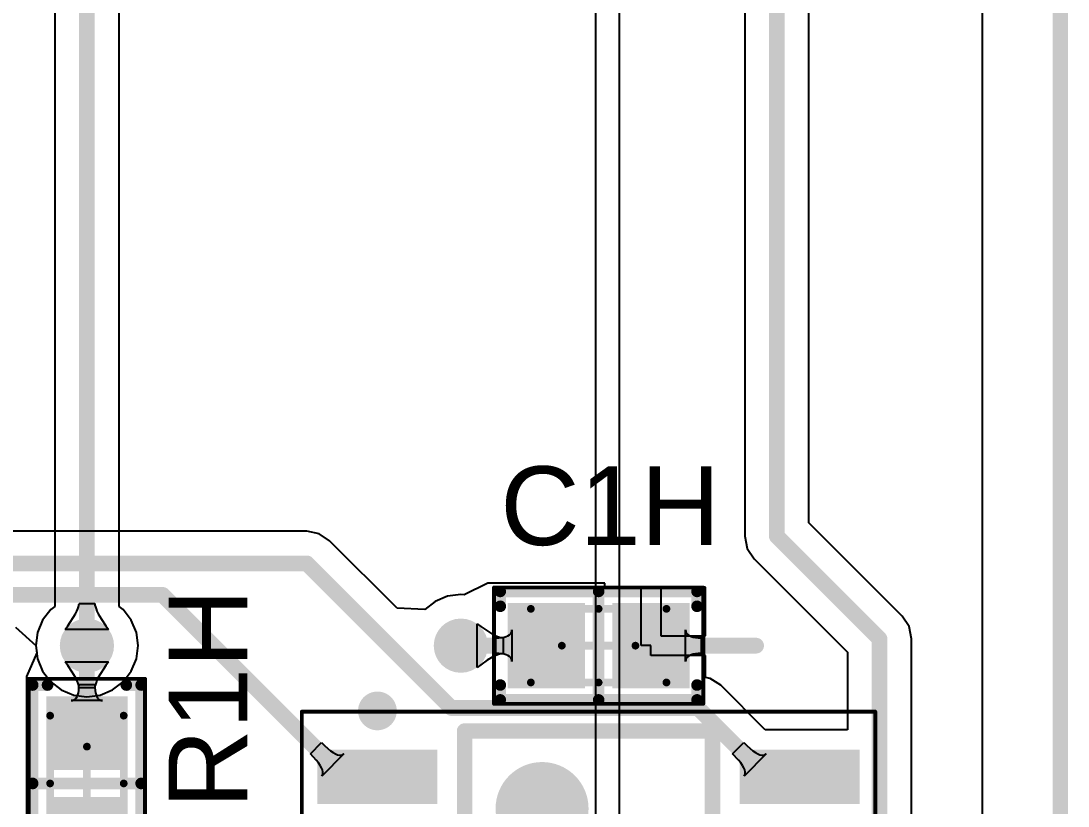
# Model space of a CAD drawing. Header units: inches. Extents: x -0.14 to 3.29, y -0.08 to 7.88.
# Drawn here: x 2.346 to 2.878, y 5.283 to 5.682 of the extents above; entities that cross this region are included whole.
import ezdxf

# ---------------------------------------------------------------- set-up
doc = ezdxf.new("R2010")
doc.units = ezdxf.units.IN
doc.header["$MEASUREMENT"] = 0
for name, color, linetype in [('Board outline', 6, 'Continuous'), ('Bottom Layer', 5, 'Continuous'), ('Top 3D Body', 56, 'Continuous'), ('Top Courtyard', 56, 'Continuous'), ('Top Layer', 1, 'Continuous'), ('Top Overlay', 2, 'Continuous'), ('Top Paste', 8, 'Continuous'), ('Top Solder', 216, 'Continuous'), ('Via Holes', 16, 'Continuous')]:
    doc.layers.add(name, color=color, linetype=linetype)
doc.styles.add('Arial', font='', dxfattribs={"height": 0.2})
doc.styles.get('Arial').set_extended_font_data('Arial')

# ---------------------------------------------------------------- blocks, each defined once
blk = doc.blocks.new('34355DA5_B1DA_47C2_A88A_ECF82120A4F7_15')
at = {"layer": 'Top Layer'}
for points in [[(-0.13583, 0.13819), (-0.13583, 0.16181), (-0.07874, 0.16181), (-0.07874, 0.13819)], [(0.07874, 0.13819), (0.07874, 0.16181), (0.13583, 0.16181), (0.13583, 0.13819)], [(-0.13583, 0.08819), (-0.13583, 0.11181), (-0.07874, 0.11181), (-0.07874, 0.08819)], [(0.07874, 0.08819), (0.07874, 0.11181), (0.13583, 0.11181), (0.13583, 0.08819)], [(-0.13583, 0.03819), (-0.13583, 0.06181), (-0.07874, 0.06181), (-0.07874, 0.03819)], [(0.07874, 0.03819), (0.07874, 0.06181), (0.13583, 0.06181), (0.13583, 0.03819)], [(-0.13583, -0.01181), (-0.13583, 0.01181), (-0.07874, 0.01181), (-0.07874, -0.01181)], [(0.07874, -0.01181), (0.07874, 0.01181), (0.13583, 0.01181), (0.13583, -0.01181)], [(-0.13583, -0.06181), (-0.13583, -0.03819), (-0.07874, -0.03819), (-0.07874, -0.06181)], [(0.07874, -0.06181), (0.07874, -0.03819), (0.13583, -0.03819), (0.13583, -0.06181)], [(-0.13583, -0.11181), (-0.13583, -0.08819), (-0.07874, -0.08819), (-0.07874, -0.11181)], [(0.07874, -0.11181), (0.07874, -0.08819), (0.13583, -0.08819), (0.13583, -0.11181)], [(-0.13583, -0.16181), (-0.13583, -0.13819), (-0.07874, -0.13819), (-0.07874, -0.16181)], [(0.07874, -0.16181), (0.07874, -0.13819), (0.13583, -0.13819), (0.13583, -0.16181)]]:
    blk.add_hatch(color=1, dxfattribs=at).paths.add_polyline_path(points)
at = {"layer": 'Top Paste'}
for points in [[(-0.13583, 0.13819), (-0.13583, 0.16181), (-0.07874, 0.16181), (-0.07874, 0.13819)], [(0.07874, 0.13819), (0.07874, 0.16181), (0.13583, 0.16181), (0.13583, 0.13819)], [(-0.13583, 0.08819), (-0.13583, 0.11181), (-0.07874, 0.11181), (-0.07874, 0.08819)], [(0.07874, 0.08819), (0.07874, 0.11181), (0.13583, 0.11181), (0.13583, 0.08819)], [(-0.13583, 0.03819), (-0.13583, 0.06181), (-0.07874, 0.06181), (-0.07874, 0.03819)], [(0.07874, 0.03819), (0.07874, 0.06181), (0.13583, 0.06181), (0.13583, 0.03819)], [(-0.13583, -0.01181), (-0.13583, 0.01181), (-0.07874, 0.01181), (-0.07874, -0.01181)], [(0.07874, -0.01181), (0.07874, 0.01181), (0.13583, 0.01181), (0.13583, -0.01181)], [(-0.13583, -0.06181), (-0.13583, -0.03819), (-0.07874, -0.03819), (-0.07874, -0.06181)], [(0.07874, -0.06181), (0.07874, -0.03819), (0.13583, -0.03819), (0.13583, -0.06181)], [(-0.13583, -0.11181), (-0.13583, -0.08819), (-0.07874, -0.08819), (-0.07874, -0.11181)], [(0.07874, -0.11181), (0.07874, -0.08819), (0.13583, -0.08819), (0.13583, -0.11181)], [(-0.13583, -0.16181), (-0.13583, -0.13819), (-0.07874, -0.13819), (-0.07874, -0.16181)], [(0.07874, -0.16181), (0.07874, -0.13819), (0.13583, -0.13819), (0.13583, -0.16181)]]:
    blk.add_hatch(color=8, dxfattribs=at).paths.add_polyline_path(points)
at = {"layer": 'Top Solder'}
for points in [[(-0.13779, 0.13622), (-0.13779, 0.16378), (-0.07677, 0.16378), (-0.07677, 0.13622)], [(0.07677, 0.13622), (0.07677, 0.16378), (0.1378, 0.16378), (0.1378, 0.13622)], [(-0.13779, 0.08622), (-0.13779, 0.11378), (-0.07677, 0.11378), (-0.07677, 0.08622)], [(0.07677, 0.08622), (0.07677, 0.11378), (0.1378, 0.11378), (0.1378, 0.08622)], [(-0.13779, 0.03622), (-0.13779, 0.06378), (-0.07677, 0.06378), (-0.07677, 0.03622)], [(0.07677, 0.03622), (0.07677, 0.06378), (0.1378, 0.06378), (0.1378, 0.03622)], [(-0.13779, -0.01378), (-0.13779, 0.01378), (-0.07677, 0.01378), (-0.07677, -0.01378)], [(0.07677, -0.01378), (0.07677, 0.01378), (0.1378, 0.01378), (0.1378, -0.01378)], [(-0.13779, -0.06378), (-0.13779, -0.03622), (-0.07677, -0.03622), (-0.07677, -0.06378)], [(0.07677, -0.06378), (0.07677, -0.03622), (0.1378, -0.03622), (0.1378, -0.06378)], [(-0.13779, -0.11378), (-0.13779, -0.08622), (-0.07677, -0.08622), (-0.07677, -0.11378)], [(0.07677, -0.11378), (0.07677, -0.08622), (0.1378, -0.08622), (0.1378, -0.11378)], [(-0.13779, -0.16378), (-0.13779, -0.13622), (-0.07677, -0.13622), (-0.07677, -0.16378)], [(0.07677, -0.16378), (0.07677, -0.13622), (0.1378, -0.13622), (0.1378, -0.16378)]]:
    blk.add_hatch(color=216, dxfattribs=at).paths.add_polyline_path(points)
at = {"layer": 'Top Courtyard'}
for points in [[(-0.14567, 0.18307, 0.00197, 0.00197, 0), (0.14567, 0.18307, 0.00197, 0.00197, 0)], [(-0.14567, -0.18307, 0.00197, 0.00197, 0), (-0.14567, 0.18307, 0.00197, 0.00197, 0)], [(0.14567, -0.18307, 0.00197, 0.00197, 0), (0.14567, 0.18307, 0.00197, 0.00197, 0)], [(0, -0.01969, 0.00394, 0.00394, 0), (0, 0.01968, 0.00394, 0.00394, 0)], [(-0.01968, 0, 0.00394, 0.00394, 0), (0.01969, 0, 0.00394, 0.00394, 0)], [(-0.14567, -0.18307, 0.00197, 0.00197, 0), (0.14567, -0.18307, 0.00197, 0.00197, 0)]]:
    blk.add_lwpolyline(points, format="xyseb", dxfattribs=at)
for points in [[(-0.14616, 0.18307, 0.000984, 0.000984, 1), (-0.14518, 0.18307, 0.000984, 0.000984, 1)], [(-0.14616, 0.18307, 0.000984, 0.000984, 1), (-0.14518, 0.18307, 0.000984, 0.000984, 1)], [(0.14518, 0.18307, 0.000984, 0.000984, 1), (0.14616, 0.18307, 0.000984, 0.000984, 1)], [(0.14518, 0.18307, 0.000984, 0.000984, 1), (0.14616, 0.18307, 0.000984, 0.000984, 1)], [(-0.00098, 0.01968, 0.00197, 0.00197, 1), (0.00098, 0.01968, 0.00197, 0.00197, 1)], [(-0.02067, 0, 0.00197, 0.00197, 1), (-0.0187, 0, 0.00197, 0.00197, 1)], [(0.0187, 0, 0.00197, 0.00197, 1), (0.02067, 0, 0.00197, 0.00197, 1)], [(-0.00098, -0.01969, 0.00197, 0.00197, 1), (0.00098, -0.01969, 0.00197, 0.00197, 1)], [(-0.14616, -0.18307, 0.000984, 0.000984, 1), (-0.14518, -0.18307, 0.000984, 0.000984, 1)], [(-0.14616, -0.18307, 0.000984, 0.000984, 1), (-0.14518, -0.18307, 0.000984, 0.000984, 1)], [(0.14518, -0.18307, 0.000984, 0.000984, 1), (0.14616, -0.18307, 0.000984, 0.000984, 1)], [(0.14518, -0.18307, 0.000984, 0.000984, 1), (0.14616, -0.18307, 0.000984, 0.000984, 1)]]:
    blk.add_lwpolyline(points, format="xyseb", close=True, dxfattribs=at)
at = {"layer": 'Top Overlay'}
for points in [[(-0.10236, 0.18346, 0.00984, 0.00984, 1), (-0.1122, 0.18346, 0.00984, 0.00984, 1)], [(-0.11467, 0.18346, 0.00492, 0.00492, 1), (-0.10974, 0.18346, 0.00492, 0.00492, 1)], [(-0.10482, 0.18346, 0.00492, 0.00492, 1), (-0.0999, 0.18346, 0.00492, 0.00492, 1)], [(-0.06496, 0.17323, 0.00394, 0.00394, 1), (-0.06102, 0.17323, 0.00394, 0.00394, 1)], [(-0.06496, 0.17323, 0.00394, 0.00394, 1), (-0.06102, 0.17323, 0.00394, 0.00394, 1)], [(0.06103, 0.17323, 0.00394, 0.00394, 1), (0.06496, 0.17323, 0.00394, 0.00394, 1)], [(0.06103, 0.17323, 0.00394, 0.00394, 1), (0.06496, 0.17323, 0.00394, 0.00394, 1)], [(-0.01181, 0.13386, 0.02362, 0.02362, 1), (-0.03543, 0.13386, 0.02362, 0.02362, 1)], [(-0.04134, 0.13386, 0.01181, 0.01181, 1), (-0.02953, 0.13386, 0.01181, 0.01181, 1)], [(-0.01772, 0.13386, 0.01181, 0.01181, 1), (-0.00591, 0.13386, 0.01181, 0.01181, 1)], [(-0.06496, -0.17323, 0.00394, 0.00394, 1), (-0.06102, -0.17323, 0.00394, 0.00394, 1)], [(-0.06496, -0.17323, 0.00394, 0.00394, 1), (-0.06102, -0.17323, 0.00394, 0.00394, 1)], [(0.06103, -0.17323, 0.00394, 0.00394, 1), (0.06496, -0.17323, 0.00394, 0.00394, 1)], [(0.06103, -0.17323, 0.00394, 0.00394, 1), (0.06496, -0.17323, 0.00394, 0.00394, 1)]]:
    blk.add_lwpolyline(points, format="xyseb", close=True, dxfattribs=at)
for points in [[(-0.06299, 0.17323, 0.00787, 0.00787, 0), (0.06299, 0.17323, 0.00787, 0.00787, 0)], [(-0.06299, -0.17323, 0.00787, 0.00787, 0), (-0.06299, 0.17323, 0.00787, 0.00787, 0)], [(0.06299, -0.17323, 0.00787, 0.00787, 0), (0.06299, 0.17323, 0.00787, 0.00787, 0)], [(-0.06299, -0.17323, 0.00787, 0.00787, 0), (0.06299, -0.17323, 0.00787, 0.00787, 0)]]:
    blk.add_lwpolyline(points, format="xyseb", dxfattribs=at)
blk = doc.blocks.new('RES_0603_1608_142')
at = {"layer": 'Top Layer'}
for points in [[(-0.04232, -0.0187), (-0.04232, 0.0187), (-0.00886, 0.0187), (-0.00886, -0.0187)], [(0.00886, -0.0187), (0.00886, 0.0187), (0.04232, 0.0187), (0.04232, -0.0187)]]:
    blk.add_hatch(color=1, dxfattribs=at).paths.add_polyline_path(points)
at = {"layer": 'Top Paste'}
for points in [[(-0.04232, -0.0187), (-0.04232, 0.0187), (-0.00886, 0.0187), (-0.00886, -0.0187)], [(0.00886, -0.0187), (0.00886, 0.0187), (0.04232, 0.0187), (0.04232, -0.0187)]]:
    blk.add_hatch(color=8, dxfattribs=at).paths.add_polyline_path(points)
at = {"layer": 'Top Solder'}
for points in [[(-0.04429, -0.02067), (-0.04429, 0.02067), (-0.00689, 0.02067), (-0.00689, -0.02067)], [(0.00689, -0.02067), (0.00689, 0.02067), (0.04429, 0.02067), (0.04429, -0.02067)]]:
    blk.add_hatch(color=216, dxfattribs=at).paths.add_polyline_path(points)
at = {"layer": 'Top 3D Body'}
for points in [[(0.03445, 0.0187, 0.00394, 0.00394, 0), (-0.03445, 0.0187, 0.00394, 0.00394, 0)], [(-0.03445, -0.0187, 0.00394, 0.00394, 0), (-0.03445, 0.0187, 0.00394, 0.00394, 0)], [(0.03445, -0.0187, 0.00394, 0.00394, 0), (0.03445, 0.0187, 0.00394, 0.00394, 0)], [(0.03445, -0.0187, 0.00394, 0.00394, 0), (-0.03445, -0.0187, 0.00394, 0.00394, 0)]]:
    blk.add_lwpolyline(points, format="xyseb", dxfattribs=at)
for points in [[(-0.03543, 0.0187, 0.00197, 0.00197, 1), (-0.03346, 0.0187, 0.00197, 0.00197, 1)], [(-0.03543, 0.0187, 0.00197, 0.00197, 1), (-0.03346, 0.0187, 0.00197, 0.00197, 1)], [(0.03347, 0.0187, 0.00197, 0.00197, 1), (0.03543, 0.0187, 0.00197, 0.00197, 1)], [(0.03347, 0.0187, 0.00197, 0.00197, 1), (0.03543, 0.0187, 0.00197, 0.00197, 1)], [(-0.03543, -0.0187, 0.00197, 0.00197, 1), (-0.03346, -0.0187, 0.00197, 0.00197, 1)], [(-0.03543, -0.0187, 0.00197, 0.00197, 1), (-0.03346, -0.0187, 0.00197, 0.00197, 1)], [(0.03347, -0.0187, 0.00197, 0.00197, 1), (0.03543, -0.0187, 0.00197, 0.00197, 1)], [(0.03347, -0.0187, 0.00197, 0.00197, 1), (0.03543, -0.0187, 0.00197, 0.00197, 1)]]:
    blk.add_lwpolyline(points, format="xyseb", close=True, dxfattribs=at)
at = {"layer": 'Top Courtyard'}
for points in [[(0.05315, 0.02953, 0.00197, 0.00197, 0), (-0.05315, 0.02953, 0.00197, 0.00197, 0)], [(-0.05315, -0.02953, 0.00197, 0.00197, 0), (-0.05315, 0.02953, 0.00197, 0.00197, 0)], [(0.05315, -0.02953, 0.00197, 0.00197, 0), (0.05315, 0.02953, 0.00197, 0.00197, 0)], [(0, -0.0187, 0.00394, 0.00394, 0), (0, 0.0187, 0.00394, 0.00394, 0)], [(0.0187, 0, 0.00394, 0.00394, 0), (-0.0187, 0, 0.00394, 0.00394, 0)], [(0.05315, -0.02953, 0.00197, 0.00197, 0), (-0.05315, -0.02953, 0.00197, 0.00197, 0)]]:
    blk.add_lwpolyline(points, format="xyseb", dxfattribs=at)
for points in [[(-0.05364, 0.02953, 0.000984, 0.000984, 1), (-0.05266, 0.02953, 0.000984, 0.000984, 1)], [(-0.05364, 0.02953, 0.000984, 0.000984, 1), (-0.05266, 0.02953, 0.000984, 0.000984, 1)], [(0.05266, 0.02953, 0.000984, 0.000984, 1), (0.05364, 0.02953, 0.000984, 0.000984, 1)], [(0.05266, 0.02953, 0.000984, 0.000984, 1), (0.05364, 0.02953, 0.000984, 0.000984, 1)], [(-0.00098, 0.0187, 0.00197, 0.00197, 1), (0.00098, 0.0187, 0.00197, 0.00197, 1)], [(-0.01968, 0, 0.00197, 0.00197, 1), (-0.01772, 0, 0.00197, 0.00197, 1)], [(0.01772, 0, 0.00197, 0.00197, 1), (0.01969, 0, 0.00197, 0.00197, 1)], [(-0.00098, -0.0187, 0.00197, 0.00197, 1), (0.00098, -0.0187, 0.00197, 0.00197, 1)], [(-0.05364, -0.02953, 0.000984, 0.000984, 1), (-0.05266, -0.02953, 0.000984, 0.000984, 1)], [(-0.05364, -0.02953, 0.000984, 0.000984, 1), (-0.05266, -0.02953, 0.000984, 0.000984, 1)], [(0.05266, -0.02953, 0.000984, 0.000984, 1), (0.05364, -0.02953, 0.000984, 0.000984, 1)], [(0.05266, -0.02953, 0.000984, 0.000984, 1), (0.05364, -0.02953, 0.000984, 0.000984, 1)]]:
    blk.add_lwpolyline(points, format="xyseb", close=True, dxfattribs=at)
at = {"layer": 'Top Overlay'}
for points in [[(0.05, 0.02756, 0.00591, 0.00591, 0), (-0.05, 0.02756, 0.00591, 0.00591, 0)], [(-0.05, 0.02, 0.00591, 0.00591, 0), (-0.05, 0.02756, 0.00591, 0.00591, 0)], [(0, -0.02756, 0.00591, 0.00591, 0), (0, 0.02756, 0.00591, 0.00591, 0)], [(0.05, 0.02, 0.00591, 0.00591, 0), (0.05, 0.02756, 0.00591, 0.00591, 0)], [(-0.05, -0.02756, 0.00591, 0.00591, 0), (-0.05, -0.02, 0.00591, 0.00591, 0)], [(0.05, -0.02756, 0.00591, 0.00591, 0), (0.05, -0.02, 0.00591, 0.00591, 0)], [(0.05, -0.02756, 0.00591, 0.00591, 0), (-0.05, -0.02756, 0.00591, 0.00591, 0)]]:
    blk.add_lwpolyline(points, format="xyseb", dxfattribs=at)
for points in [[(-0.05148, 0.02756, 0.00295, 0.00295, 1), (-0.04852, 0.02756, 0.00295, 0.00295, 1)], [(-0.05148, 0.02756, 0.00295, 0.00295, 1), (-0.04852, 0.02756, 0.00295, 0.00295, 1)], [(-0.00148, 0.02756, 0.00295, 0.00295, 1), (0.00148, 0.02756, 0.00295, 0.00295, 1)], [(0.04852, 0.02756, 0.00295, 0.00295, 1), (0.05148, 0.02756, 0.00295, 0.00295, 1)], [(0.04852, 0.02756, 0.00295, 0.00295, 1), (0.05148, 0.02756, 0.00295, 0.00295, 1)], [(-0.05148, 0.02, 0.00295, 0.00295, 1), (-0.04852, 0.02, 0.00295, 0.00295, 1)], [(0.04852, 0.02, 0.00295, 0.00295, 1), (0.05148, 0.02, 0.00295, 0.00295, 1)], [(-0.05148, -0.02, 0.00295, 0.00295, 1), (-0.04852, -0.02, 0.00295, 0.00295, 1)], [(0.04852, -0.02, 0.00295, 0.00295, 1), (0.05148, -0.02, 0.00295, 0.00295, 1)], [(-0.05148, -0.02756, 0.00295, 0.00295, 1), (-0.04852, -0.02756, 0.00295, 0.00295, 1)], [(-0.05148, -0.02756, 0.00295, 0.00295, 1), (-0.04852, -0.02756, 0.00295, 0.00295, 1)], [(-0.00148, -0.02756, 0.00295, 0.00295, 1), (0.00148, -0.02756, 0.00295, 0.00295, 1)], [(0.04852, -0.02756, 0.00295, 0.00295, 1), (0.05148, -0.02756, 0.00295, 0.00295, 1)], [(0.04852, -0.02756, 0.00295, 0.00295, 1), (0.05148, -0.02756, 0.00295, 0.00295, 1)]]:
    blk.add_lwpolyline(points, format="xyseb", close=True, dxfattribs=at)
blk = doc.blocks.new('CAP_0603_1608_230')
at = {"layer": 'Top Layer'}
for points in [[(-0.04429, -0.01968), (-0.04429, 0.01969), (-0.00886, 0.01969), (-0.00886, -0.01968)], [(0.00886, -0.01968), (0.00886, 0.01969), (0.04429, 0.01969), (0.04429, -0.01968)]]:
    blk.add_hatch(color=1, dxfattribs=at).paths.add_polyline_path(points)
at = {"layer": 'Top Paste'}
for points in [[(-0.04429, -0.01968), (-0.04429, 0.01969), (-0.00886, 0.01969), (-0.00886, -0.01968)], [(0.00886, -0.01968), (0.00886, 0.01969), (0.04429, 0.01969), (0.04429, -0.01968)]]:
    blk.add_hatch(color=8, dxfattribs=at).paths.add_polyline_path(points)
at = {"layer": 'Top Solder'}
for points in [[(-0.04626, -0.02165), (-0.04626, 0.02165), (-0.00689, 0.02165), (-0.00689, -0.02165)], [(0.00689, -0.02165), (0.00689, 0.02165), (0.04626, 0.02165), (0.04626, -0.02165)]]:
    blk.add_hatch(color=216, dxfattribs=at).paths.add_polyline_path(points)
at = {"layer": 'Top 3D Body'}
for points in [[(-0.03445, 0.0187, 0.00394, 0.00394, 0), (0.03445, 0.0187, 0.00394, 0.00394, 0)], [(-0.03445, -0.0187, 0.00394, 0.00394, 0), (-0.03445, 0.0187, 0.00394, 0.00394, 0)], [(0.03445, -0.0187, 0.00394, 0.00394, 0), (0.03445, 0.0187, 0.00394, 0.00394, 0)], [(-0.03445, -0.0187, 0.00394, 0.00394, 0), (0.03445, -0.0187, 0.00394, 0.00394, 0)]]:
    blk.add_lwpolyline(points, format="xyseb", dxfattribs=at)
for points in [[(-0.03543, 0.0187, 0.00197, 0.00197, 1), (-0.03346, 0.0187, 0.00197, 0.00197, 1)], [(-0.03543, 0.0187, 0.00197, 0.00197, 1), (-0.03346, 0.0187, 0.00197, 0.00197, 1)], [(0.03347, 0.0187, 0.00197, 0.00197, 1), (0.03543, 0.0187, 0.00197, 0.00197, 1)], [(0.03347, 0.0187, 0.00197, 0.00197, 1), (0.03543, 0.0187, 0.00197, 0.00197, 1)], [(-0.03543, -0.0187, 0.00197, 0.00197, 1), (-0.03346, -0.0187, 0.00197, 0.00197, 1)], [(-0.03543, -0.0187, 0.00197, 0.00197, 1), (-0.03346, -0.0187, 0.00197, 0.00197, 1)], [(0.03347, -0.0187, 0.00197, 0.00197, 1), (0.03543, -0.0187, 0.00197, 0.00197, 1)], [(0.03347, -0.0187, 0.00197, 0.00197, 1), (0.03543, -0.0187, 0.00197, 0.00197, 1)]]:
    blk.add_lwpolyline(points, format="xyseb", close=True, dxfattribs=at)
at = {"layer": 'Top Courtyard'}
for points in [[(-0.05315, 0.02953, 0.00197, 0.00197, 0), (0.05315, 0.02953, 0.00197, 0.00197, 0)], [(-0.05315, -0.02953, 0.00197, 0.00197, 0), (-0.05315, 0.02953, 0.00197, 0.00197, 0)], [(0.05315, -0.02953, 0.00197, 0.00197, 0), (0.05315, 0.02953, 0.00197, 0.00197, 0)], [(0, -0.0187, 0.00394, 0.00394, 0), (0, 0.0187, 0.00394, 0.00394, 0)], [(-0.0187, 0, 0.00394, 0.00394, 0), (0.0187, 0, 0.00394, 0.00394, 0)], [(-0.05315, -0.02953, 0.00197, 0.00197, 0), (0.05315, -0.02953, 0.00197, 0.00197, 0)]]:
    blk.add_lwpolyline(points, format="xyseb", dxfattribs=at)
for points in [[(-0.05364, 0.02953, 0.000984, 0.000984, 1), (-0.05266, 0.02953, 0.000984, 0.000984, 1)], [(-0.05364, 0.02953, 0.000984, 0.000984, 1), (-0.05266, 0.02953, 0.000984, 0.000984, 1)], [(0.05266, 0.02953, 0.000984, 0.000984, 1), (0.05364, 0.02953, 0.000984, 0.000984, 1)], [(0.05266, 0.02953, 0.000984, 0.000984, 1), (0.05364, 0.02953, 0.000984, 0.000984, 1)], [(-0.00098, 0.0187, 0.00197, 0.00197, 1), (0.00099, 0.0187, 0.00197, 0.00197, 1)], [(-0.01968, 0, 0.00197, 0.00197, 1), (-0.01772, 0, 0.00197, 0.00197, 1)], [(0.01772, 0, 0.00197, 0.00197, 1), (0.01969, 0, 0.00197, 0.00197, 1)], [(-0.00098, -0.0187, 0.00197, 0.00197, 1), (0.00099, -0.0187, 0.00197, 0.00197, 1)], [(-0.05364, -0.02953, 0.000984, 0.000984, 1), (-0.05266, -0.02953, 0.000984, 0.000984, 1)], [(-0.05364, -0.02953, 0.000984, 0.000984, 1), (-0.05266, -0.02953, 0.000984, 0.000984, 1)], [(0.05266, -0.02953, 0.000984, 0.000984, 1), (0.05364, -0.02953, 0.000984, 0.000984, 1)], [(0.05266, -0.02953, 0.000984, 0.000984, 1), (0.05364, -0.02953, 0.000984, 0.000984, 1)]]:
    blk.add_lwpolyline(points, format="xyseb", close=True, dxfattribs=at)
at = {"layer": 'Top Overlay'}
for points in [[(-0.05, 0.02, 0.00591, 0.00591, 0), (-0.05, 0.02756, 0.00591, 0.00591, 0)], [(-0.05, 0.02756, 0.00591, 0.00591, 0), (0.05, 0.02756, 0.00591, 0.00591, 0)], [(0, -0.02756, 0.00591, 0.00591, 0), (0, 0.02756, 0.00591, 0.00591, 0)], [(0.05, 0.02, 0.00591, 0.00591, 0), (0.05, 0.02756, 0.00591, 0.00591, 0)], [(-0.05, -0.02756, 0.00591, 0.00591, 0), (-0.05, -0.02, 0.00591, 0.00591, 0)], [(0.05, -0.02756, 0.00591, 0.00591, 0), (0.05, -0.02, 0.00591, 0.00591, 0)], [(-0.05, -0.02756, 0.00591, 0.00591, 0), (0.05, -0.02756, 0.00591, 0.00591, 0)]]:
    blk.add_lwpolyline(points, format="xyseb", dxfattribs=at)
for points in [[(-0.05147, 0.02756, 0.00295, 0.00295, 1), (-0.04852, 0.02756, 0.00295, 0.00295, 1)], [(-0.05147, 0.02756, 0.00295, 0.00295, 1), (-0.04852, 0.02756, 0.00295, 0.00295, 1)], [(-0.00147, 0.02756, 0.00295, 0.00295, 1), (0.00148, 0.02756, 0.00295, 0.00295, 1)], [(0.04853, 0.02756, 0.00295, 0.00295, 1), (0.05148, 0.02756, 0.00295, 0.00295, 1)], [(0.04853, 0.02756, 0.00295, 0.00295, 1), (0.05148, 0.02756, 0.00295, 0.00295, 1)], [(-0.05147, 0.02, 0.00295, 0.00295, 1), (-0.04852, 0.02, 0.00295, 0.00295, 1)], [(0.04853, 0.02, 0.00295, 0.00295, 1), (0.05148, 0.02, 0.00295, 0.00295, 1)], [(-0.05147, -0.02, 0.00295, 0.00295, 1), (-0.04852, -0.02, 0.00295, 0.00295, 1)], [(0.04853, -0.02, 0.00295, 0.00295, 1), (0.05148, -0.02, 0.00295, 0.00295, 1)], [(-0.05147, -0.02756, 0.00295, 0.00295, 1), (-0.04852, -0.02756, 0.00295, 0.00295, 1)], [(-0.05147, -0.02756, 0.00295, 0.00295, 1), (-0.04852, -0.02756, 0.00295, 0.00295, 1)], [(-0.00147, -0.02756, 0.00295, 0.00295, 1), (0.00148, -0.02756, 0.00295, 0.00295, 1)], [(0.04853, -0.02756, 0.00295, 0.00295, 1), (0.05148, -0.02756, 0.00295, 0.00295, 1)], [(0.04853, -0.02756, 0.00295, 0.00295, 1), (0.05148, -0.02756, 0.00295, 0.00295, 1)]]:
    blk.add_lwpolyline(points, format="xyseb", close=True, dxfattribs=at)

msp = doc.modelspace()

# ---------------------------------------------------------------- hatches: boundary and pattern name
at = {"layer": 'Bottom Layer'}
h = msp.add_hatch(color=5, dxfattribs=at)
edge = h.paths.add_edge_path()
edge.add_arc((2.37945, 5.36441), 0.01378, 0, 360)
h = msp.add_hatch(color=5, dxfattribs=at)
edge = h.paths.add_edge_path()
edge.add_arc((2.56945, 5.36441), 0.01378, 0, 360)
at = {"layer": 'Top Layer'}
h = msp.add_hatch(color=1, dxfattribs=at)
edge = h.paths.add_edge_path()
edge.add_arc((2.37945, 5.36441), 0.01378, 0, 360)
h = msp.add_hatch(color=1, dxfattribs=at)
edge = h.paths.add_edge_path()
edge.add_arc((2.56945, 5.36441), 0.01378, 0, 360)
at = {"layer": 'Via Holes'}
h = msp.add_hatch(color=7, dxfattribs=at)
edge = h.paths.add_edge_path()
edge.add_arc((2.37945, 5.36441), 0.00689, 0, 360)
h = msp.add_hatch(color=7, dxfattribs=at)
edge = h.paths.add_edge_path()
edge.add_arc((2.56945, 5.36441), 0.00689, 0, 360)

# ---------------------------------------------------------------- linework, layer by layer
at = {"layer": 'Board outline'}
msp.add_lwpolyline([(2.87402, 2.12598, 0.00787, 0.00787, 0), (2.87402, 7.51969, 0.00787, 0.00787, 0)], format="xyseb", dxfattribs=at)
at = {"layer": 'Bottom Layer'}
for p, q in [((2.83431, 6.83368), (2.83431, 3.59939)), ((2.6378, 6.73228), (2.6378, 3.71)), ((2.65003, 3.71), (2.65003, 6.73228)), ((2.36314, 5.97679), (2.36314, 5.38438)), ((2.39576, 5.38438), (2.39576, 5.97679)), ((2.36314, 5.38438), (2.36106, 5.38279)), ((2.37482, 5.38307), (2.37517, 5.38411)), ((2.37517, 5.38411), (2.37538, 5.38504)), ((2.37538, 5.38504), (2.37545, 5.38586)), ((2.37545, 5.38586), (2.38345, 5.38586)), ((2.38345, 5.38586), (2.38352, 5.38504)), ((2.38352, 5.38504), (2.38373, 5.38411)), ((2.38373, 5.38411), (2.38408, 5.38307)), ((2.39784, 5.38279), (2.39576, 5.38438)), ((2.36106, 5.38279), (2.35693, 5.37741)), ((2.36976, 5.3745), (2.3737, 5.38065)), ((2.3737, 5.38065), (2.37433, 5.38191)), ((2.37433, 5.38191), (2.37482, 5.38307)), ((2.38408, 5.38307), (2.38457, 5.38191)), ((2.38457, 5.38191), (2.3852, 5.38065)), ((2.3852, 5.38065), (2.38689, 5.37779)), ((2.40197, 5.37741), (2.39784, 5.38279)), ((2.35693, 5.37741), (2.35433, 5.37114)), ((2.36843, 5.37268), (2.36976, 5.3745)), ((2.38689, 5.37779), (2.38913, 5.3745)), ((2.38913, 5.3745), (2.39047, 5.37268)), ((2.40457, 5.37114), (2.40197, 5.37741)), ((2.35433, 5.37114), (2.35345, 5.36441)), ((2.39047, 5.37268), (2.36843, 5.37268)), ((2.40545, 5.36441), (2.40457, 5.37114)), ((2.35345, 5.36441), (2.35433, 5.35768)), ((2.40457, 5.35768), (2.40545, 5.36441)), ((2.35433, 5.35768), (2.35693, 5.35141)), ((2.40197, 5.35141), (2.40457, 5.35768)), ((2.35693, 5.35141), (2.36106, 5.34602)), ((2.39784, 5.34602), (2.40197, 5.35141)), ((2.36106, 5.34602), (2.36645, 5.34189)), ((2.36645, 5.34189), (2.37272, 5.33929)), ((2.38618, 5.33929), (2.39245, 5.34189)), ((2.39245, 5.34189), (2.39784, 5.34602)), ((2.37272, 5.33929), (2.37945, 5.33841)), ((2.37945, 5.33841), (2.38618, 5.33929))]:
    msp.add_line(p, q, dxfattribs=at)
msp.add_lwpolyline([(2.37945, 5.36441, 0.008, 0.008, 0), (2.37945, 5.99677, 0.008, 0.008, 0)], format="xyseb", dxfattribs=at)
msp.add_lwpolyline([(2.37745, 5.36441, 0.004, 0.004, 1), (2.38145, 5.36441, 0.004, 0.004, 1)], format="xyseb", close=True, dxfattribs=at)
at = {"layer": 'Top Layer'}
for p, q in [((2.83431, 6.83368), (2.83431, 3.59939)), ((2.74631, 5.42676), (2.74631, 5.98324)), ((2.71369, 5.97486), (2.71369, 5.42)), ((2.79369, 5.37938), (2.74631, 5.42676)), ((2.49121, 5.4225), (2.149, 5.4225)), ((2.49745, 5.42126), (2.49121, 5.4225)), ((2.50275, 5.41772), (2.49745, 5.42126)), ((2.53706, 5.38341), (2.50275, 5.41772)), ((2.71369, 5.42), (2.71493, 5.41376)), ((2.71493, 5.41376), (2.71846, 5.40846)), ((2.71846, 5.40846), (2.76584, 5.36109)), ((2.58316, 5.3961), (2.57116, 5.39019)), ((2.64259, 5.3961), (2.58316, 5.3961)), ((2.58316, 5.3961), (2.58316, 5.3961)), ((2.64259, 5.3941), (2.64259, 5.3961)), ((2.56272, 5.38952), (2.55645, 5.38693)), ((2.56945, 5.39041), (2.56272, 5.38952)), ((2.57116, 5.39019), (2.56945, 5.39041)), ((2.66102, 5.3941), (2.64259, 5.3941)), ((2.66102, 5.36441), (2.66102, 5.3941)), ((2.69374, 5.3941), (2.67102, 5.3941)), ((2.67102, 5.3941), (2.67102, 5.36941)), ((2.69374, 5.36941), (2.69374, 5.3941)), ((2.55645, 5.38693), (2.55106, 5.38279)), ((2.55106, 5.38279), (2.53706, 5.38341)), ((2.79723, 5.37409), (2.79369, 5.37938)), ((2.34311, 5.37387), (2.35345, 5.36441)), ((2.57772, 5.35339), (2.57772, 5.37543)), ((2.57772, 5.37543), (2.57954, 5.37409)), ((2.57954, 5.37409), (2.58569, 5.37016)), ((2.79847, 5.36784), (2.79723, 5.37409)), ((2.58569, 5.37016), (2.58696, 5.36953)), ((2.58696, 5.36953), (2.58811, 5.36904)), ((2.58728, 5.36841), (2.58882, 5.36845)), ((2.58728, 5.36041), (2.58728, 5.36841)), ((2.58811, 5.36904), (2.58915, 5.36869)), ((2.58882, 5.36845), (2.5902, 5.36857)), ((2.58915, 5.36869), (2.59008, 5.36848)), ((2.59008, 5.36848), (2.5909, 5.36841)), ((2.5902, 5.36857), (2.59142, 5.36877)), ((2.5909, 5.36841), (2.5909, 5.36041)), ((2.59142, 5.36877), (2.59247, 5.36905)), ((2.59247, 5.36905), (2.59337, 5.36941)), ((2.59337, 5.36941), (2.5941, 5.36985)), ((2.5941, 5.36985), (2.59467, 5.37037)), ((2.59467, 5.37037), (2.59507, 5.37097)), ((2.59507, 5.37097), (2.59532, 5.37165)), ((2.59532, 5.37165), (2.5954, 5.37241)), ((2.5954, 5.37241), (2.5954, 5.35641)), ((2.67102, 5.36941), (2.69374, 5.36941)), ((2.68362, 5.35641), (2.68362, 5.37241)), ((2.68362, 5.37241), (2.6837, 5.37165)), ((2.6837, 5.37165), (2.68394, 5.37097)), ((2.68394, 5.37097), (2.68434, 5.37037)), ((2.68434, 5.37037), (2.6849, 5.36985)), ((2.6849, 5.36985), (2.68562, 5.36941)), ((2.68562, 5.36941), (2.6865, 5.36905)), ((2.6865, 5.36905), (2.68754, 5.36877)), ((2.68754, 5.36877), (2.68874, 5.36857)), ((2.68874, 5.36857), (2.6901, 5.36845)), ((2.6901, 5.36845), (2.69162, 5.36841)), ((2.69162, 5.36841), (2.69162, 5.36041)), ((2.35345, 5.36441), (2.35393, 5.36073)), ((2.66602, 5.36441), (2.66102, 5.36441)), ((2.66602, 5.35941), (2.66602, 5.36441)), ((2.79847, 5.22161), (2.79847, 5.36784)), ((2.35393, 5.36073), (2.34875, 5.34873)), ((2.58569, 5.35865), (2.58284, 5.35697)), ((2.58696, 5.35929), (2.58569, 5.35865)), ((2.58811, 5.35978), (2.58696, 5.35929)), ((2.58882, 5.36037), (2.58728, 5.36041)), ((2.58915, 5.36013), (2.58811, 5.35978)), ((2.5902, 5.36025), (2.58882, 5.36037)), ((2.59008, 5.36034), (2.58915, 5.36013)), ((2.5909, 5.36041), (2.59008, 5.36034)), ((2.59142, 5.36005), (2.5902, 5.36025)), ((2.59247, 5.35977), (2.59142, 5.36005)), ((2.59337, 5.35941), (2.59247, 5.35977)), ((2.5941, 5.35897), (2.59337, 5.35941)), ((2.59467, 5.35845), (2.5941, 5.35897)), ((2.59507, 5.35785), (2.59467, 5.35845)), ((2.59532, 5.35717), (2.59507, 5.35785)), ((2.69374, 5.35941), (2.66602, 5.35941)), ((2.68394, 5.35785), (2.6837, 5.35717)), ((2.68434, 5.35845), (2.68394, 5.35785)), ((2.6849, 5.35897), (2.68434, 5.35845)), ((2.68562, 5.35941), (2.6849, 5.35897)), ((2.6865, 5.35977), (2.68562, 5.35941)), ((2.68754, 5.36005), (2.6865, 5.35977)), ((2.68874, 5.36025), (2.68754, 5.36005)), ((2.6901, 5.36037), (2.68874, 5.36025)), ((2.69162, 5.36041), (2.6901, 5.36037)), ((2.69374, 5.34828), (2.69374, 5.35941)), ((2.76584, 5.36109), (2.76584, 5.32161)), ((2.36976, 5.35432), (2.36843, 5.35613)), ((2.36843, 5.35613), (2.39047, 5.35613)), ((2.37201, 5.35102), (2.36976, 5.35432)), ((2.38913, 5.35432), (2.3852, 5.34817)), ((2.39047, 5.35613), (2.38913, 5.35432)), ((2.57954, 5.35472), (2.57772, 5.35339)), ((2.58284, 5.35697), (2.57954, 5.35472)), ((2.5954, 5.35641), (2.59532, 5.35717)), ((2.6837, 5.35717), (2.68362, 5.35641)), ((2.34875, 5.34873), (2.34875, 5.34873)), ((2.34875, 5.34873), (2.34875, 5.29127)), ((2.3737, 5.34817), (2.37201, 5.35102)), ((2.37433, 5.3469), (2.3737, 5.34817)), ((2.37482, 5.34575), (2.37433, 5.3469)), ((2.38457, 5.3469), (2.38408, 5.34575)), ((2.3852, 5.34817), (2.38457, 5.3469)), ((2.69619, 5.3478), (2.69374, 5.34828)), ((2.70149, 5.34426), (2.69619, 5.3478)), ((2.37517, 5.34471), (2.37482, 5.34575)), ((2.37509, 5.34047), (2.37529, 5.34169)), ((2.37538, 5.34378), (2.37517, 5.34471)), ((2.37529, 5.34169), (2.37541, 5.34307)), ((2.37545, 5.34295), (2.37538, 5.34378)), ((2.37541, 5.34307), (2.37545, 5.34461)), ((2.37545, 5.34461), (2.38345, 5.34461)), ((2.38345, 5.34295), (2.37545, 5.34295)), ((2.38345, 5.34461), (2.38349, 5.34307)), ((2.38352, 5.34378), (2.38345, 5.34295)), ((2.38349, 5.34307), (2.38361, 5.34169)), ((2.38373, 5.34471), (2.38352, 5.34378)), ((2.38361, 5.34169), (2.38381, 5.34047)), ((2.38408, 5.34575), (2.38373, 5.34471)), ((2.72414, 5.32161), (2.70149, 5.34426)), ((2.37145, 5.33649), (2.37221, 5.33657)), ((2.38745, 5.33649), (2.37145, 5.33649)), ((2.37221, 5.33657), (2.37289, 5.33682)), ((2.37289, 5.33682), (2.37349, 5.33722)), ((2.37349, 5.33722), (2.37401, 5.33779)), ((2.37401, 5.33779), (2.37445, 5.33852)), ((2.37445, 5.33852), (2.37481, 5.33942)), ((2.37481, 5.33942), (2.37509, 5.34047)), ((2.38381, 5.34047), (2.38409, 5.33942)), ((2.38409, 5.33942), (2.38445, 5.33852)), ((2.38445, 5.33852), (2.38489, 5.33779)), ((2.38489, 5.33779), (2.38541, 5.33722)), ((2.38541, 5.33722), (2.38601, 5.33682)), ((2.38601, 5.33682), (2.38669, 5.33657)), ((2.38669, 5.33657), (2.38745, 5.33649)), ((2.76584, 5.32161), (2.72414, 5.32161)), ((2.49297, 5.30949), (2.49862, 5.31514)), ((2.49862, 5.31514), (2.50028, 5.31355)), ((2.70753, 5.30949), (2.71319, 5.31514)), ((2.71319, 5.31514), (2.71484, 5.31355)), ((2.50028, 5.31355), (2.50323, 5.31103)), ((2.50323, 5.31103), (2.50454, 5.31012)), ((2.50454, 5.31012), (2.50573, 5.30943)), ((2.71484, 5.31355), (2.7178, 5.31103)), ((2.7178, 5.31103), (2.7191, 5.31012)), ((2.7191, 5.31012), (2.72029, 5.30943)), ((2.49593, 5.3063), (2.49297, 5.30949)), ((2.49708, 5.30488), (2.49593, 5.3063)), ((2.49799, 5.30357), (2.49708, 5.30488)), ((2.50994, 5.30937), (2.49874, 5.29817)), ((2.50573, 5.30943), (2.5068, 5.30896)), ((2.5068, 5.30896), (2.50776, 5.30872)), ((2.50776, 5.30872), (2.5086, 5.30871)), ((2.5086, 5.30871), (2.50933, 5.30892)), ((2.50933, 5.30892), (2.50994, 5.30937)), ((2.7105, 5.3063), (2.70753, 5.30949)), ((2.71164, 5.30488), (2.7105, 5.3063)), ((2.71256, 5.30357), (2.71164, 5.30488)), ((2.7245, 5.30937), (2.71331, 5.29817)), ((2.72029, 5.30943), (2.72137, 5.30896)), ((2.72137, 5.30896), (2.72232, 5.30872)), ((2.72232, 5.30872), (2.72317, 5.30871)), ((2.72317, 5.30871), (2.72389, 5.30892)), ((2.72389, 5.30892), (2.7245, 5.30937)), ((2.49868, 5.30238), (2.49799, 5.30357)), ((2.49915, 5.30131), (2.49868, 5.30238)), ((2.49939, 5.30035), (2.49915, 5.30131)), ((2.49919, 5.29878), (2.4994, 5.29951)), ((2.4994, 5.29951), (2.49939, 5.30035)), ((2.71325, 5.30238), (2.71256, 5.30357)), ((2.71372, 5.30131), (2.71325, 5.30238)), ((2.71395, 5.30035), (2.71372, 5.30131)), ((2.71375, 5.29878), (2.71397, 5.29951)), ((2.71397, 5.29951), (2.71395, 5.30035)), ((2.49874, 5.29817), (2.49919, 5.29878)), ((2.71331, 5.29817), (2.71375, 5.29878)), ((2.34875, 5.29127), (2.34875, 5.24009))]:
    msp.add_line(p, q, dxfattribs=at)
for points in [[(2.73, 5.42, 0.008, 0.008, 0), (2.73, 5.99, 0.008, 0.008, 0)], [(2.73, 5.42, 0.008, 0.008, 0), (2.78216, 5.36784, 0.008, 0.008, 0)], [(2.14224, 5.40619, 0.008, 0.008, 0), (2.49121, 5.40619, 0.008, 0.008, 0)], [(2.49121, 5.40619, 0.008, 0.008, 0), (2.56468, 5.33272, 0.008, 0.008, 0)], [(2.15121, 5.39019, 0.008, 0.008, 0), (2.41792, 5.39019, 0.008, 0.008, 0)], [(2.41792, 5.39019, 0.008, 0.008, 0), (2.51032, 5.29779, 0.008, 0.008, 0)], [(2.37945, 5.32, 0.008, 0.008, 0), (2.37945, 5.36441, 0.008, 0.008, 0)], [(2.56945, 5.36441, 0.008, 0.008, 0), (2.61287, 5.36441, 0.008, 0.008, 0)], [(2.66602, 5.36441, 0.008, 0.008, 0), (2.71945, 5.36441, 0.008, 0.008, 0)], [(2.78216, 5.22161, 0.008, 0.008, 0), (2.78216, 5.36784, 0.008, 0.008, 0)], [(2.56468, 5.33272, 0.008, 0.008, 0), (2.68995, 5.33272, 0.008, 0.008, 0)], [(2.68995, 5.33272, 0.008, 0.008, 0), (2.72488, 5.29779, 0.008, 0.008, 0)], [(2.51032, 5.29779, 0.008, 0.008, 0), (2.52705, 5.29779, 0.008, 0.008, 0)], [(2.72488, 5.29779, 0.008, 0.008, 0), (2.74161, 5.29779, 0.008, 0.008, 0)]]:
    msp.add_lwpolyline(points, format="xyseb", dxfattribs=at)
for points in [[(2.728, 5.42, 0.004, 0.004, 1), (2.732, 5.42, 0.004, 0.004, 1)], [(2.728, 5.42, 0.004, 0.004, 1), (2.732, 5.42, 0.004, 0.004, 1)], [(2.48921, 5.40619, 0.004, 0.004, 1), (2.49321, 5.40619, 0.004, 0.004, 1)], [(2.48921, 5.40619, 0.004, 0.004, 1), (2.49321, 5.40619, 0.004, 0.004, 1)], [(2.41592, 5.39019, 0.004, 0.004, 1), (2.41992, 5.39019, 0.004, 0.004, 1)], [(2.41592, 5.39019, 0.004, 0.004, 1), (2.41992, 5.39019, 0.004, 0.004, 1)], [(2.37745, 5.36441, 0.004, 0.004, 1), (2.38145, 5.36441, 0.004, 0.004, 1)], [(2.56745, 5.36441, 0.004, 0.004, 1), (2.57145, 5.36441, 0.004, 0.004, 1)], [(2.61087, 5.36441, 0.004, 0.004, 1), (2.61487, 5.36441, 0.004, 0.004, 1)], [(2.66402, 5.36441, 0.004, 0.004, 1), (2.66802, 5.36441, 0.004, 0.004, 1)], [(2.71745, 5.36441, 0.004, 0.004, 1), (2.72145, 5.36441, 0.004, 0.004, 1)], [(2.78016, 5.36784, 0.004, 0.004, 1), (2.78416, 5.36784, 0.004, 0.004, 1)], [(2.78016, 5.36784, 0.004, 0.004, 1), (2.78416, 5.36784, 0.004, 0.004, 1)], [(2.56268, 5.33272, 0.004, 0.004, 1), (2.56668, 5.33272, 0.004, 0.004, 1)], [(2.56268, 5.33272, 0.004, 0.004, 1), (2.56668, 5.33272, 0.004, 0.004, 1)], [(2.68795, 5.33272, 0.004, 0.004, 1), (2.69195, 5.33272, 0.004, 0.004, 1)], [(2.68795, 5.33272, 0.004, 0.004, 1), (2.69195, 5.33272, 0.004, 0.004, 1)], [(2.37745, 5.32, 0.004, 0.004, 1), (2.38145, 5.32, 0.004, 0.004, 1)], [(2.50832, 5.29779, 0.004, 0.004, 1), (2.51232, 5.29779, 0.004, 0.004, 1)], [(2.50832, 5.29779, 0.004, 0.004, 1), (2.51232, 5.29779, 0.004, 0.004, 1)], [(2.52505, 5.29779, 0.004, 0.004, 1), (2.52905, 5.29779, 0.004, 0.004, 1)], [(2.72288, 5.29779, 0.004, 0.004, 1), (2.72688, 5.29779, 0.004, 0.004, 1)], [(2.72288, 5.29779, 0.004, 0.004, 1), (2.72688, 5.29779, 0.004, 0.004, 1)], [(2.73961, 5.29779, 0.004, 0.004, 1), (2.74361, 5.29779, 0.004, 0.004, 1)]]:
    msp.add_lwpolyline(points, format="xyseb", close=True, dxfattribs=at)

# ---------------------------------------------------------------- block references
for name, p in [('CAP_0603_1608_230', (2.63945, 5.36441)), ('34355DA5_B1DA_47C2_A88A_ECF82120A4F7_15', (2.63433, 5.1478))]:
    msp.add_blockref(name, p)
at = {"rotation": 270}
msp.add_blockref('RES_0603_1608_142', (2.37945, 5.29441), dxfattribs=at)

# ---------------------------------------------------------------- texts
at = {"layer": 'Top Overlay', "style": 'Arial'}
msp.add_text('C1H', height=0.04, dxfattribs=at).set_placement((2.58945, 5.41551))
msp.add_text('R1H', height=0.04, rotation=90, dxfattribs=at).set_placement((2.46095, 5.28165))

doc.saveas('drawing.dxf')
